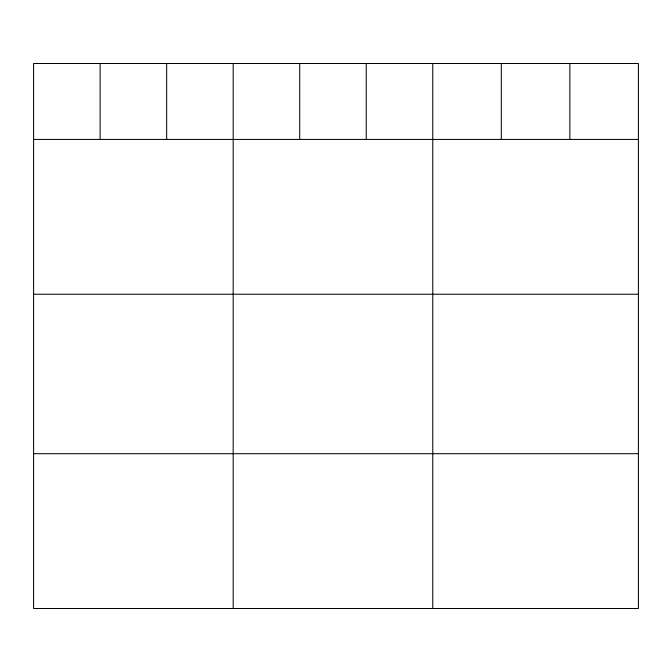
<?xml version="1.0" encoding="UTF-8"?>
<svg xmlns="http://www.w3.org/2000/svg" width="672" height="672" viewBox="0 0 672 672"><rect width="100%" height="100%" fill="white"/><g stroke="black" fill="none" stroke-linecap="round" stroke-linejoin="round"><path stroke-width="1.01" d="M638.4 139.432L638.4 608.496L33.6 608.496L33.6 63.504L638.4 63.504L638.4 139.432L33.6 139.432M33.6 294.227L638.4 294.227M33.6 453.701L638.4 453.701M569.856 63.504L569.856 139.432M501.312 63.504L501.312 139.432M432.768 63.504L432.768 608.496M366.24 63.504L366.24 139.432M299.712 63.504L299.712 139.432M233.184 63.504L233.184 608.496M166.656 63.504L166.656 139.432M100.128 63.504L100.128 139.432"/></g></svg>
